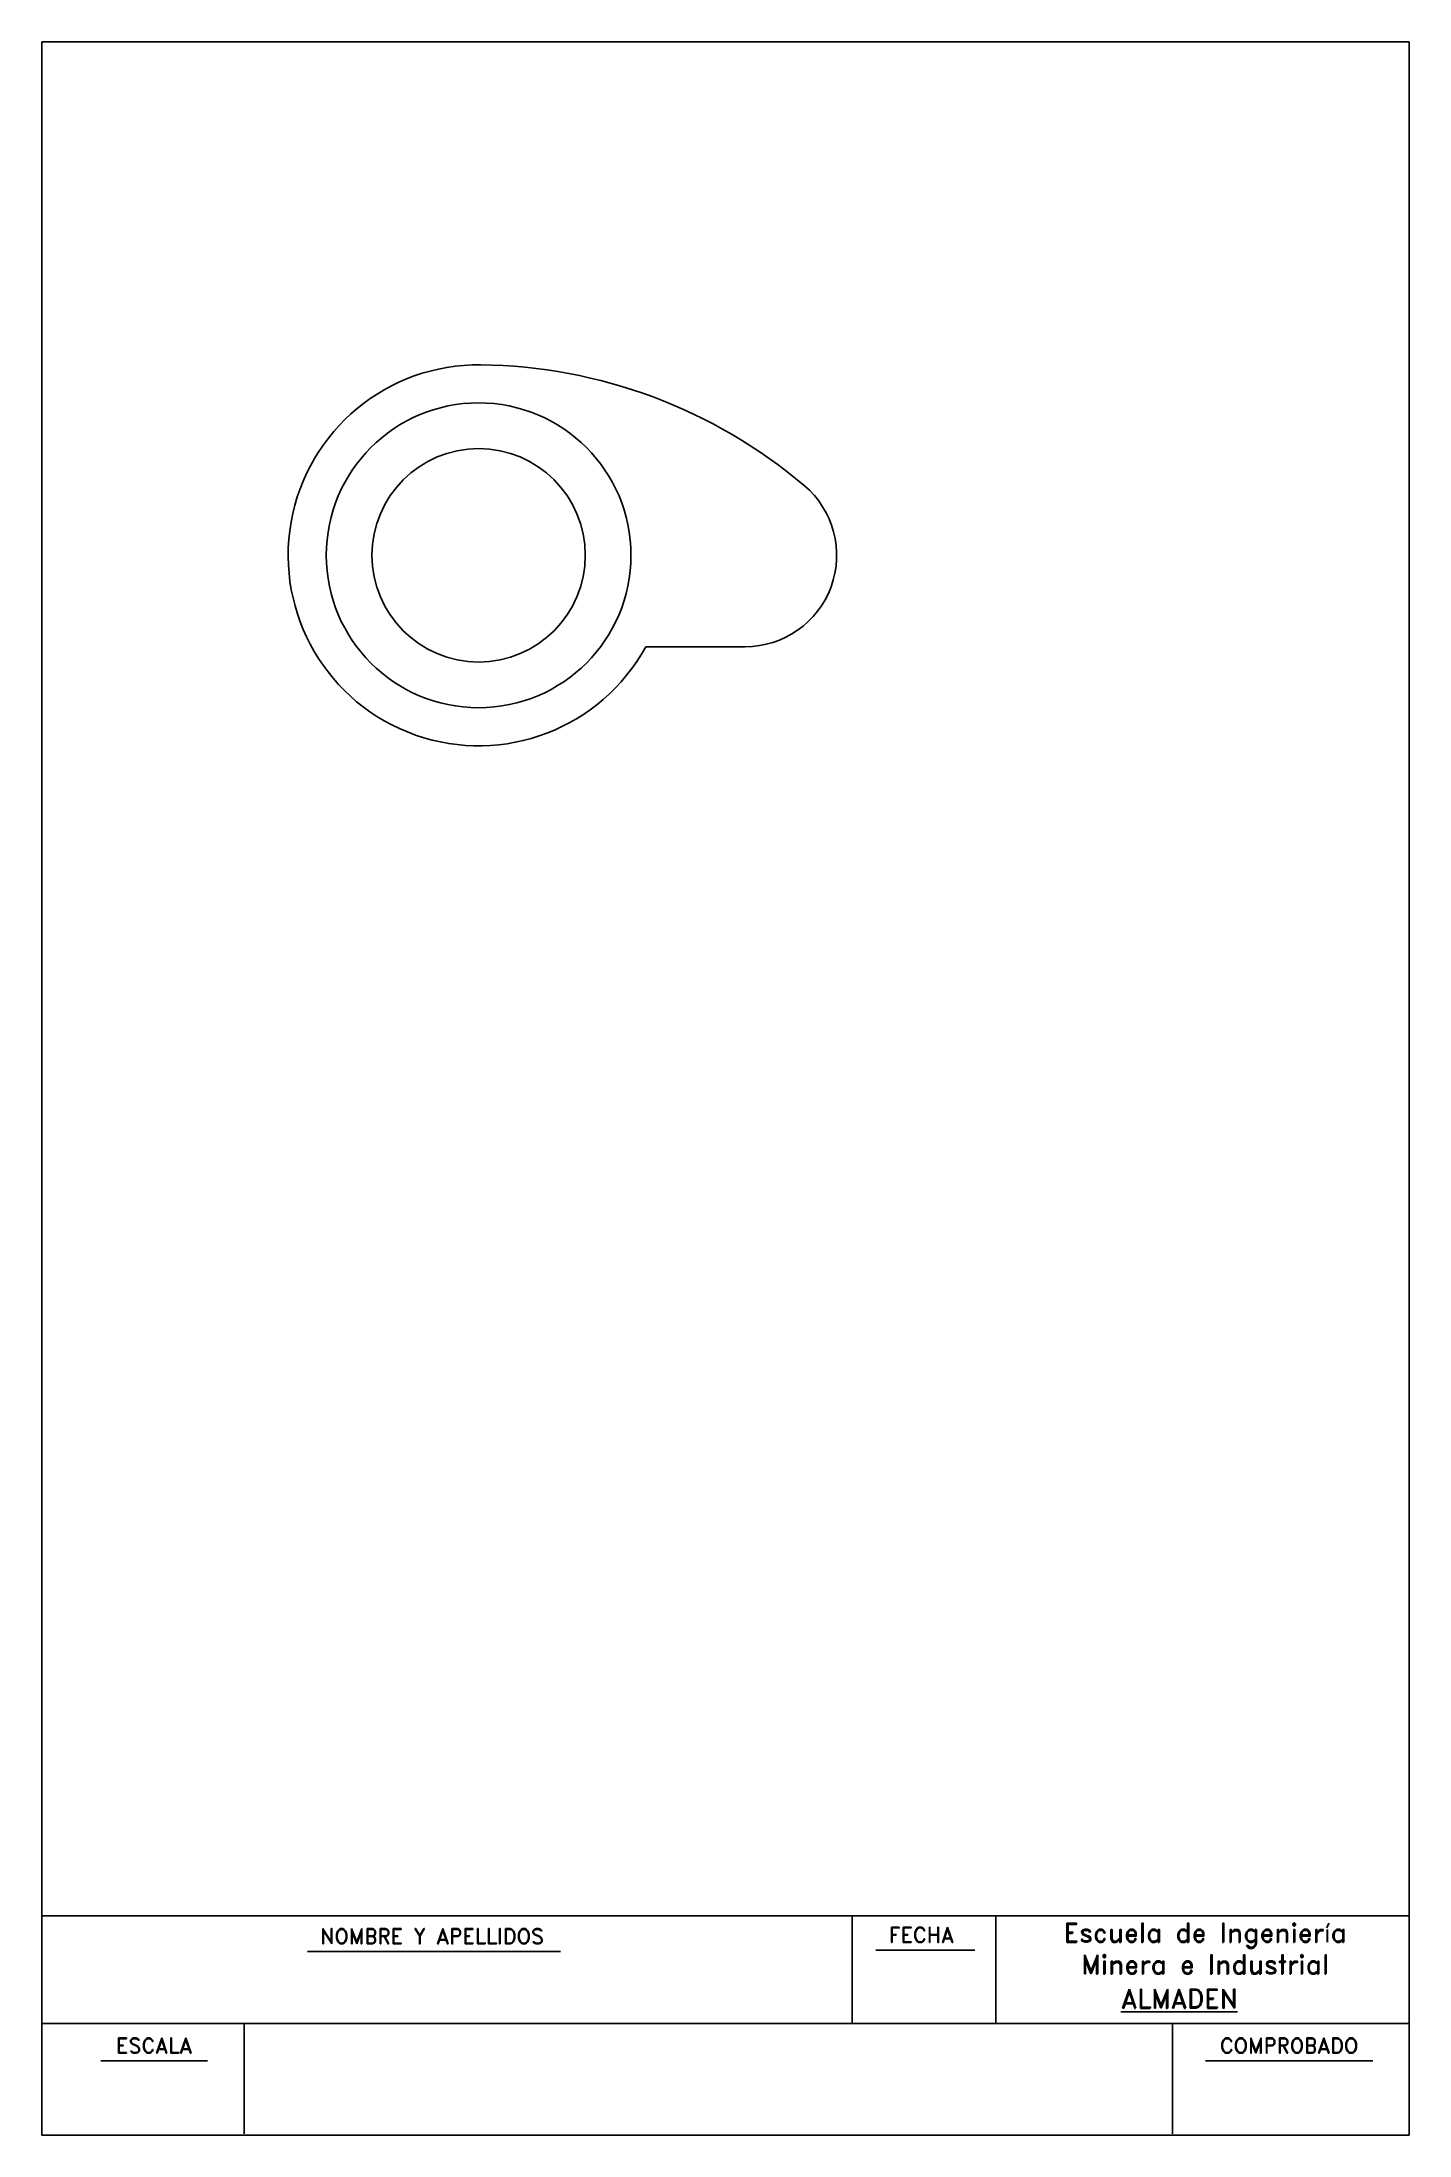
# Model space of a CAD drawing. Header units: millimetres. Extents: x 3678 to 3858, y 1652 to 1927.
import ezdxf
from ezdxf.enums import TextEntityAlignment as Align

# ---------------------------------------------------------------- set-up
doc = ezdxf.new("R2010")
doc.units = ezdxf.units.MM
doc.linetypes.add('CONTINUA', pattern=[0])
doc.linetypes.add('RAYITAS', pattern=[0.375, 0.25, -0.125])
doc.layers.add('LAMINA', color=7, linetype='Continuous')
doc.layers.add('ROTULACIONF', color=4, linetype='CONTINUA')
doc.styles.add('ROMAND', font='romand')
doc.styles.add('UNE', font='ROMAND.SHX')

msp = doc.modelspace()

# ---------------------------------------------------------------- linework, layer by layer
msp.add_line((3770.66, 1847.36), (3757.59, 1847.36))
for radius in [20, 14]:
    msp.add_circle((3735.66, 1859.36), radius)
for centre, radius, start, end in [((3735.66, 1859.36), 25, 89.2984, 331.3146), ((3735.14, 1817.36), 67, 49.7807, 89.2984), ((3770.66, 1859.36), 12, 270, 49.7807)]:
    msp.add_arc(centre, radius, start, end)
at = {"layer": 'LAMINA'}
for p, q in [((3678.32, 1721.81), (3678.32, 1926.73)), ((3678.32, 1926.73), (3857.82, 1926.73)), ((3857.82, 1721.81), (3857.82, 1926.73))]:
    msp.add_line(p, q, dxfattribs=at)
at = {"layer": 'LAMINA', "linetype": 'CONTINUA'}
for p, q in [((3678.32, 1652.07), (3678.32, 1721.81)), ((3857.82, 1652.07), (3857.82, 1721.81)), ((3678.42, 1680.86), (3857.82, 1680.86)), ((3784.69, 1680.86), (3784.69, 1666.73)), ((3803.55, 1680.86), (3803.55, 1666.73)), ((3678.42, 1666.73), (3857.82, 1666.73)), ((3704.9, 1666.73), (3704.9, 1652.23)), ((3826.76, 1666.73), (3826.76, 1652.23)), ((3678.32, 1652.07), (3857.82, 1652.07))]:
    msp.add_line(p, q, dxfattribs=at)
at = {"layer": 'ROTULACIONF', "linetype": 'CONTINUA'}
for p, q in [((3713.18, 1676.17), (3746.42, 1676.17)), ((3787.8, 1676.35), (3800.8, 1676.35)), ((3686.07, 1661.82), (3700.07, 1661.82)), ((3831.07, 1661.82), (3853.07, 1661.82))]:
    msp.add_line(p, q, dxfattribs=at)

# ---------------------------------------------------------------- texts
at = {"layer": 'ROTULACIONF', "linetype": 'RAYITAS', "style": 'UNE'}
for s, p in [('NOMBRE Y APELLIDOS', (3729.55, 1677.17)), ('FECHA', (3793.8, 1677.35)), ('ESCALA', (3693.07, 1662.82)), ('COMPROBADO', (3842.07, 1662.82))]:
    msp.add_text(s, height=2, dxfattribs=at).set_placement(p, align=Align.CENTER)
at = {"layer": 'ROTULACIONF', "char_height": 2.5, "attachment_point": 1}
for s, width, insert, style in [('\\pxqc;Escuela de Ingeniería Minera e Industrial', 52.1244, (3804.98, 1679.89), 'ROMAND'), ('{\\LALMADEN}', 17.4733, (3819.98, 1671.24), 'UNE')]:
    msp.add_mtext_dynamic_manual_height_columns(s, width=width, gutter_width=12.5, heights=[0], dxfattribs=dict(at, insert=insert, style=style))

doc.saveas('drawing.dxf')
